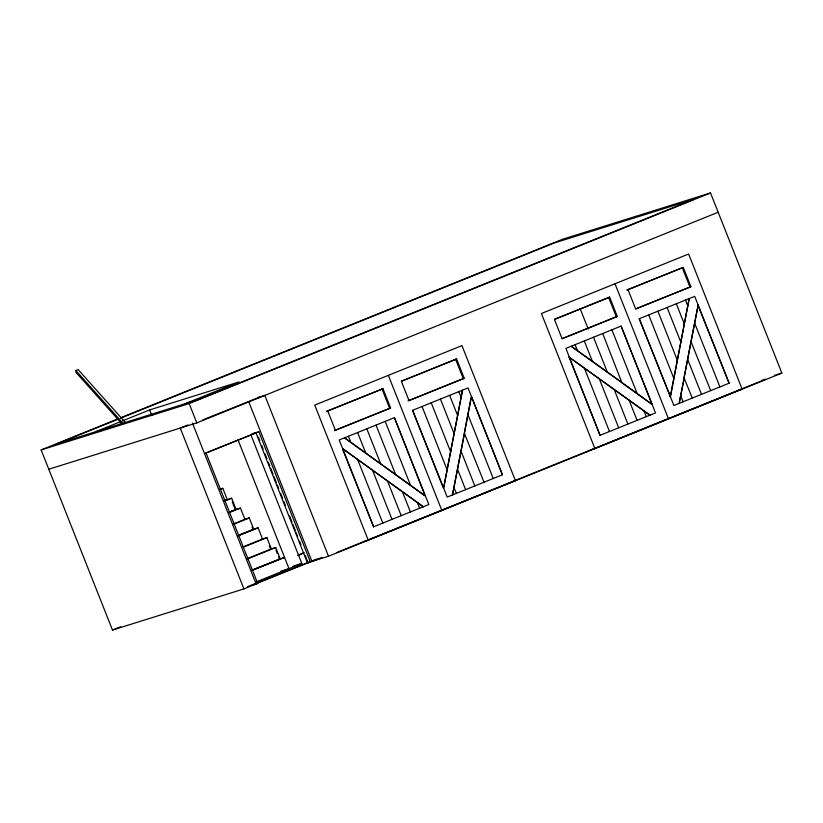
<?xml version="1.0" encoding="UTF-8"?>
<svg xmlns="http://www.w3.org/2000/svg" width="823" height="823" viewBox="0 0 823 823"><rect width="100%" height="100%" fill="white"/><g stroke="black" fill="none" stroke-linecap="round" stroke-linejoin="round"><path stroke-width="1.23" d="M443.762 487.247L462.505 390.164L443.535 488.461M453.658 488.883L452.506 494.932L471.476 396.624L502.421 474.778L468.04 387.931L412.59 410.307L443.062 487.278M456.426 493.368L453.895 487.669L464.542 433.011M464.532 431.88L471.003 397.921M670.21 396.881L689.18 298.584L670.447 396.809L639.265 318.727L694.705 296.352L729.096 383.199L673.893 405.502L639.265 318.727M679.407 402.138L684.273 377.819M684.263 376.677L690.744 342.718M710.691 390.637L690.97 341.504L698.151 305.045L679.181 403.342M122.318 424.236L76.127 372.562L75.819 370.525L78.123 369.589L125.168 422.22M321.988 557.366L310.415 562.047L258.834 431.766L206.089 453.072L257.671 583.353L243.927 588.908L112.473 630.058L41.15 449.924L118.522 418.66M120.899 417.693L562.52 239.277L710.527 192.942L781.85 373.076L328.5 556.245L311.948 561.43L248.741 401.778M118.08 419.195L57.312 443.741L197.53 399.844L694.365 199.115L554.146 243.011L120.456 418.228M95.478 431.797L120.199 421.808M122.555 420.851L149.632 409.916L239.061 381.923L184.908 403.805M41.15 449.924L189.156 403.589L710.527 192.942M188.014 424.935L180.247 428.073L243.927 588.908M261.169 396.521L202.736 419.915M48.794 469.223L196.8 422.888L718.17 212.241M205.513 453.041L258.834 431.766M382.973 388.713L326.793 411.325L382.973 388.713L390.606 408.013L334.436 430.624L390.606 408.013M401.573 381.111L456.57 358.982L464.213 378.282L409.01 400.585L401.367 381.286L456.57 358.982M554.64 319.273L609.637 297.134L617.281 316.433L562.078 338.737L554.435 319.437L609.637 297.134M683.244 267.393L627.064 290.005L683.244 267.393L690.888 286.692L635.685 308.995L628.042 289.696M408.033 400.883L464.213 378.282M562.284 338.572L617.281 316.433M635.881 308.831L690.888 286.692M373.375 526.895L428.814 504.52L394.433 417.662L339.23 439.966L373.611 526.823L342.893 449.934M600.049 435.316L655.489 412.94L621.108 326.083L565.905 348.386L600.049 435.316L569.105 357.161L649.964 415.173L569.105 357.161M220.461 489.274L222.807 488.327L227.271 499.582L223.743 501.012M224.195 500.734L231.633 498.193L236.088 509.447L229.041 512.297M224.576 501.042L231.633 498.193M230.656 511.577L234.195 510.126M228.701 512.801L240.45 508.058L244.904 519.323L233.156 524.066M232.827 524.57L249.266 517.924L253.721 529.189L238.454 535.361M237.724 535.588L258.083 527.8L262.547 539.055L243.022 546.873M238.114 535.866L258.083 527.8M243.413 547.151L266.909 537.666L271.364 548.92L247.147 558.642M247.538 558.92L275.726 547.532L280.18 558.796L251.992 570.185M252.435 569.938L284.542 557.397L252.836 570.216M112.473 630.058L120.806 626.694M298.163 555.031L304.119 552.634M297.823 555.525L303.78 553.118M502.421 474.778L447.218 497.082L412.59 410.307M256.118 581.943L301.825 563.477L250.717 434.4M247.404 586.706L316.978 559.043M254.749 584.268L309.026 562.335L308.059 562.644M336.874 552.511L511.546 481.939M512.739 481.455L765.688 379.259L762.026 380.401M367.264 540.495L514.468 481.023M593.939 448.916L741.142 389.433M257.733 397.622L264.821 395.4L328.5 556.245M251.848 433.814L256.478 432.363M685.508 300.066L687.791 305.837M676.311 303.78L684.325 324.036M667.103 307.504L680.858 342.224M657.906 311.217L677.391 360.423M648.709 314.931L673.914 378.611M621.108 326.083L652.053 404.237L571.183 346.236L622.188 382.726M611.9 329.807L637.115 393.487M602.703 333.521L621.941 382.798M593.506 337.235L607.251 371.965M584.299 340.959L592.323 361.204M575.102 344.672L577.386 350.444M458.833 391.645L461.127 397.427M449.636 395.359L457.65 415.615M440.439 399.083L454.183 433.803M431.231 402.797L450.716 452.002M422.034 406.511L447.249 470.19M694.684 323.244L719.899 386.913M394.433 417.662L424.658 494.716M385.226 421.386L410.44 485.066M376.029 425.1L395.513 474.305M366.832 428.814L380.576 463.544M357.624 432.538L365.649 452.784M348.427 436.252L350.711 442.033M344.508 437.815L425.131 495.899M584.279 367.85L609.493 431.53M219.762 489.284L222.807 488.327M468.009 414.823L493.224 478.502M599.206 378.601L618.69 427.806M357.604 459.429L382.818 523.109M687.75 359.62L701.494 394.351M614.143 389.361L627.887 424.092M240.45 508.058L235.357 509.684L232.292 501.937M372.531 470.19L392.015 519.385M461.075 451.21L474.82 485.93M244.174 519.55L249.266 517.924M629.07 400.122L637.095 420.378M387.468 480.941L401.213 515.671M680.806 396.007L683.09 401.789M729.096 383.199L697.914 305.117M644.008 410.883L646.292 416.654M457.598 469.398L465.623 489.654M692.297 398.065L684.036 377.891M402.396 491.701L410.42 511.957M774.515 375.381L781.85 373.076M261.827 539.26L266.909 537.666M261.817 539.281L262.547 539.055M738.221 390.349L742.12 389.135L688.625 254.029L541.421 313.501L594.906 448.607L591.017 449.831M667.535 419.174L668.513 418.876L615.018 283.77M417.333 502.462L419.617 508.233M484.027 482.216L464.295 433.093M275.726 547.532L270.633 549.157L269.316 545.834M512.523 481.63L515.445 480.714L461.95 345.609L314.746 405.091L368.231 540.186L364.342 541.411M440.871 510.754L441.838 510.455L388.353 375.35M292.926 566.317L301.825 563.477M280.478 571.327L289.007 568.662L238.053 439.986M310.415 562.047L307.493 562.963L255.912 432.682M254.184 584.587L257.671 583.353M252.301 585.174L253.217 584.896M622.939 383.518L636.868 393.559M637.866 394.279L651.806 404.319M345.506 438.525L350.475 442.105M351.462 442.825L424.133 495.179M75.819 370.525L122.864 423.145M682.277 267.701L689.911 287.001M608.67 297.442L616.314 316.742M580.184 308.779L588.208 329.025M455.603 359.281L463.246 378.58M381.995 389.022L389.639 408.321M327.76 411.016L335.403 430.316M258.371 437.147L259.79 440.727M261.683 445.51L263.103 449.101M264.996 453.874L266.889 458.658M268.308 462.248L269.728 465.828M270.674 468.225L273.041 474.202M273.987 476.589L276.353 482.566M277.3 484.953L278.719 488.543M280.612 493.316L282.505 498.1M283.925 501.691L285.344 505.271M289.603 516.031L291.97 522.008M292.916 524.395L295.282 530.372M296.229 532.769L297.648 536.349M299.541 541.133L300.961 544.713M305.22 555.474L307.586 561.451M275.952 550.175L277.269 553.488M278.575 556.811L279.45 559.023M252.116 527.204L252.99 529.415M189.156 403.589L196.8 422.888M192.459 423.135L256.138 583.98M149.632 409.916L151.854 415.533M342.666 448.669L423.289 506.752L342.666 448.669"/></g></svg>
